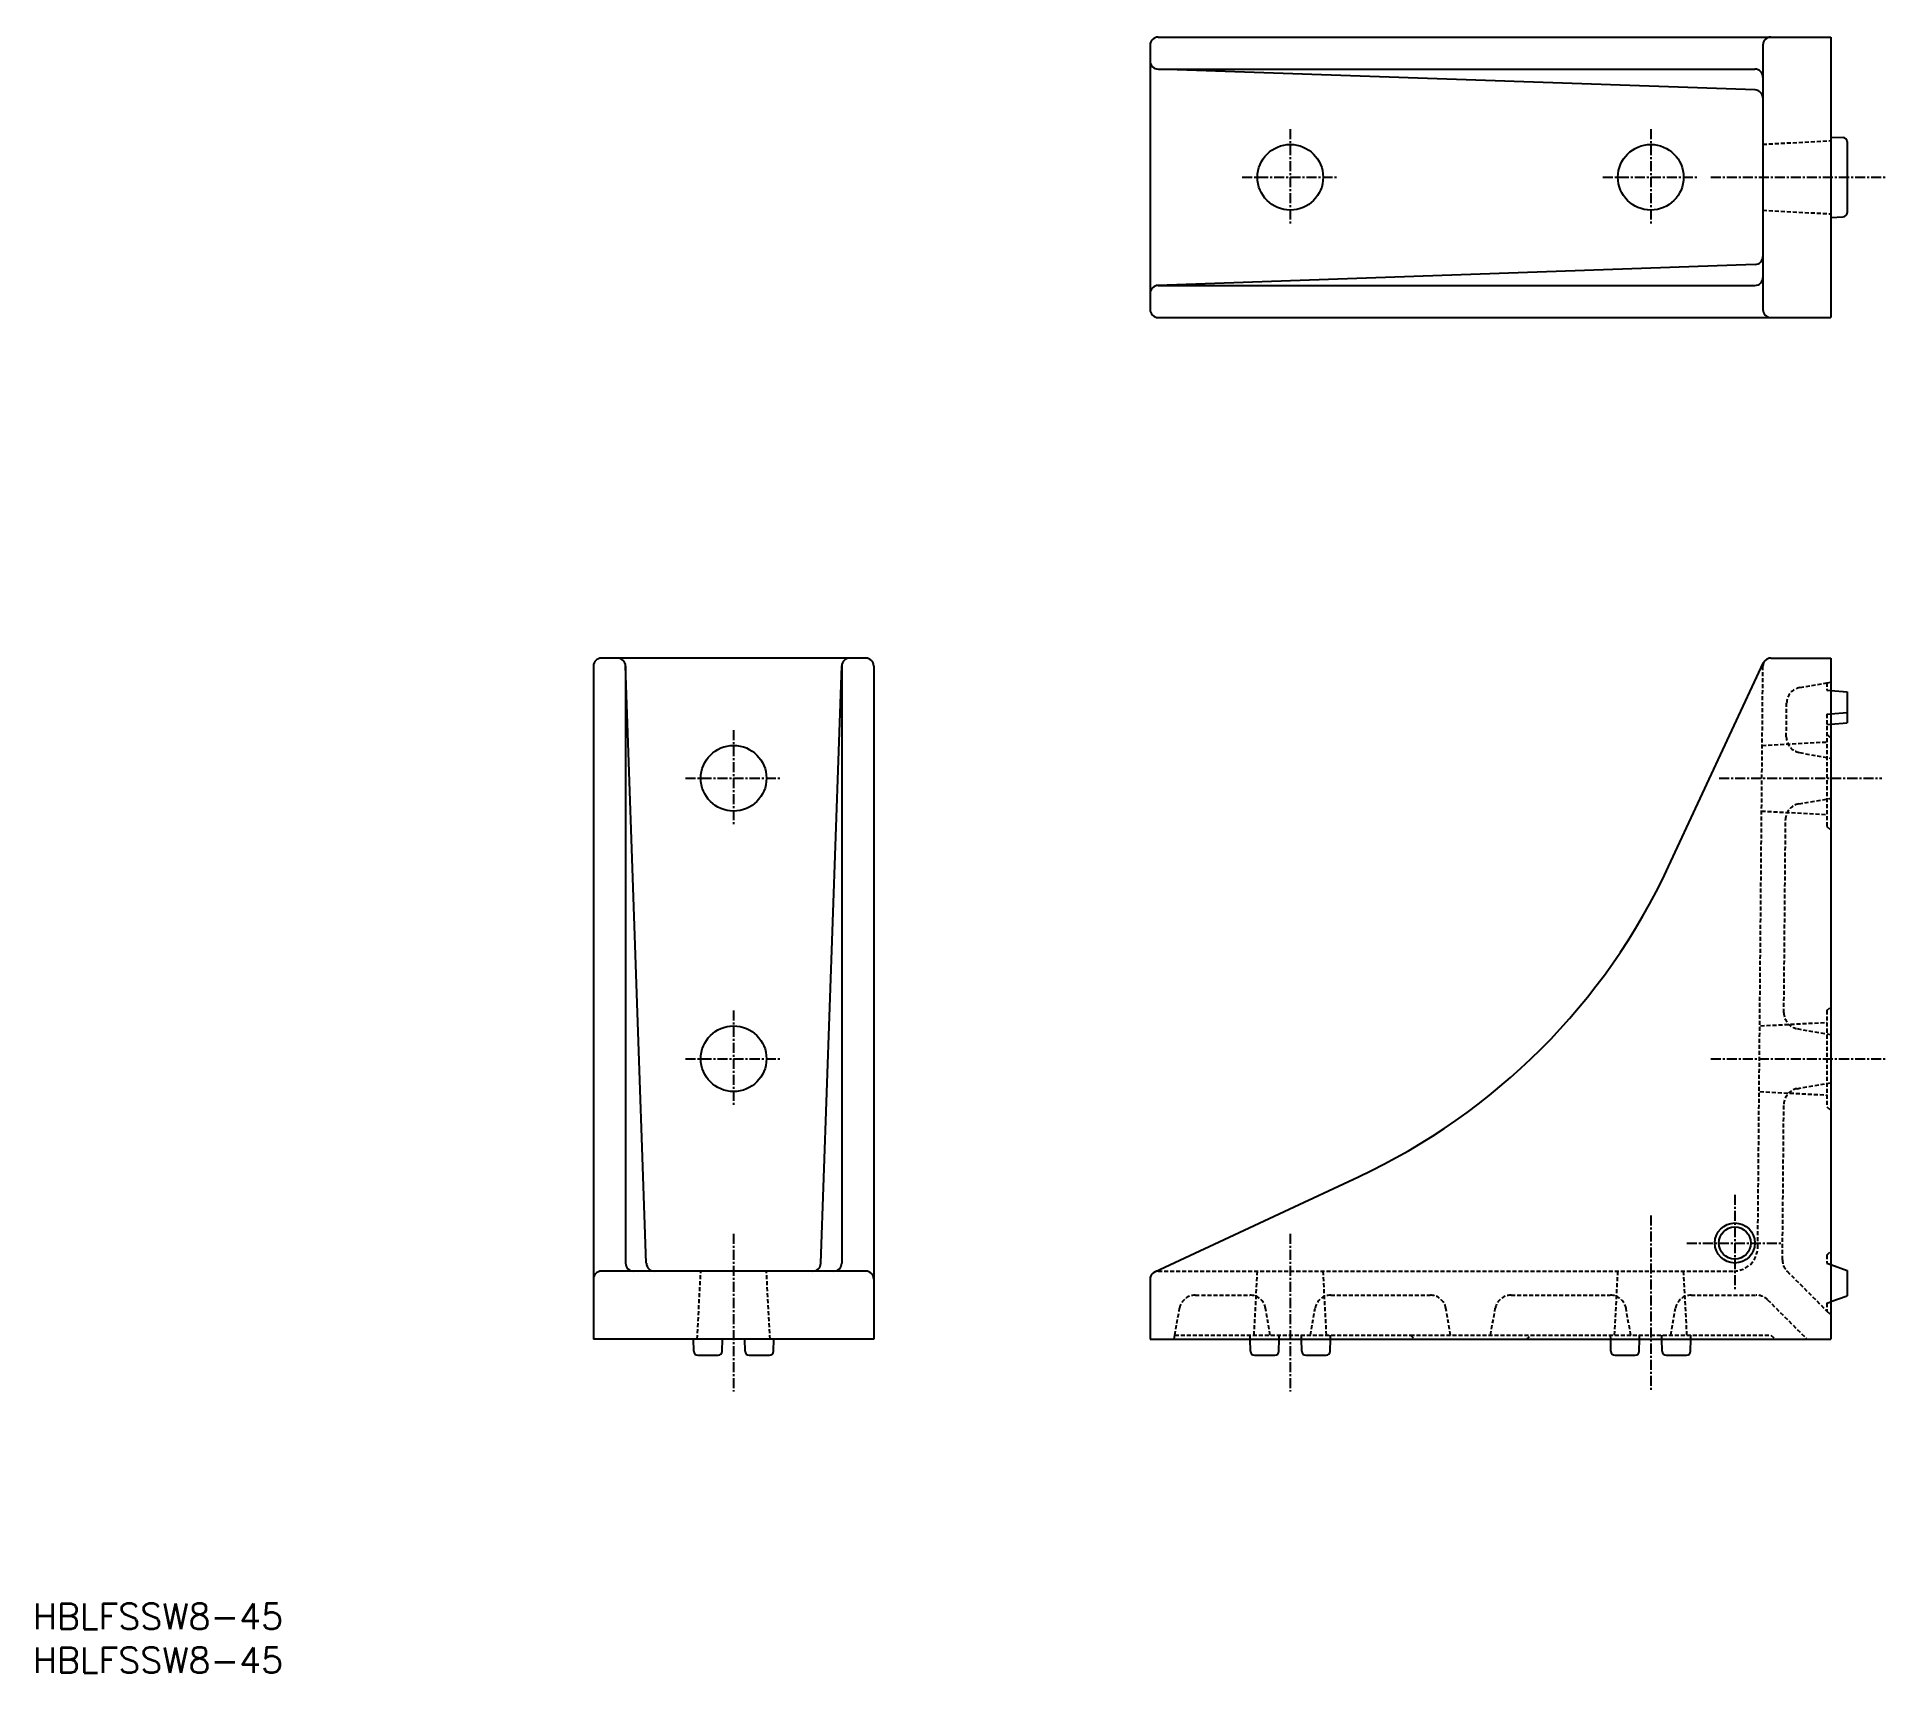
# Model space of a CAD drawing. Extents: x -55 to 176, y -29 to 176.
import ezdxf

# ---------------------------------------------------------------- set-up
doc = ezdxf.new("R2010")
doc.units = 0
doc.linetypes.add('CENTER', pattern=[2, 1.25, -0.25, 0.25, -0.25])
doc.linetypes.add('DASHED', pattern=[0.75, 0.5, -0.25])
doc.layers.get('0').update_dxf_attribs({"linetype": 'CONTINUOUS'})
doc.layers.add('CENTER', color=1, linetype='CENTER')
doc.styles.get("Standard").update_dxf_attribs({"font": 'txt.shx', "bigfont": 'bigfont.shx'})

msp = doc.modelspace()

# ---------------------------------------------------------------- linework, layer by layer
at = {"color": 7, "linetype": 'CONTINUOUS'}
for p, q in [((84.91, 175.6), (168.91, 175.6)), ((168.91, 175.6), (168.91, 140.6)), ((83.91, 174.6), (83.91, 141.6)), ((160.41, 174.6), (160.41, 141.6)), ((159.44, 169), (84.87, 171.6)), ((84.91, 171.6), (159.41, 171.6)), ((168.91, 163.1), (170.42, 163.05)), ((170.91, 162.55), (170.91, 153.66)), ((168.91, 153.1), (170.42, 153.16)), ((159.44, 147.21), (84.87, 144.6)), ((84.91, 144.6), (159.41, 144.6)), ((84.91, 140.6), (168.91, 140.6)), ((14.41, 97.1), (14.41, 13.1)), ((48.41, 98.1), (15.41, 98.1)), ((21.01, 22.57), (18.41, 97.14)), ((18.41, 97.1), (18.41, 22.6)), ((42.8, 22.57), (45.41, 97.14)), ((45.41, 97.1), (45.41, 22.6)), ((49.41, 97.1), (49.41, 13.1)), ((148.63, 72.07), (160.5, 97.53)), ((161.41, 98.1), (168.91, 98.1)), ((168.91, 98.1), (168.91, 13.1)), ((168.91, 94.06), (170.91, 93.89)), ((170.91, 93.89), (170.91, 90.03)), ((168.91, 91.15), (170.91, 91.32)), ((168.91, 89.86), (170.91, 90.03)), ((84.48, 21.51), (109.94, 33.38)), ((48.41, 21.6), (15.41, 21.6)), ((168.91, 22.42), (170.91, 21.69)), ((170.91, 21.69), (170.91, 18.51)), ((83.91, 20.6), (83.91, 13.1)), ((168.91, 17.79), (170.91, 18.51)), ((49.41, 13.1), (14.41, 13.1)), ((26.93, 11.6), (26.91, 13.1)), ((30.48, 11.6), (30.5, 13.1)), ((33.34, 11.6), (33.31, 13.1)), ((36.88, 11.6), (36.91, 13.1)), ((83.91, 13.1), (168.91, 13.1)), ((96.43, 11.6), (96.41, 13.1)), ((99.98, 11.6), (100, 13.1)), ((102.84, 11.6), (102.81, 13.1)), ((106.38, 11.6), (106.41, 13.1)), ((141.43, 11.6), (141.41, 13.1)), ((144.98, 11.6), (145, 13.1)), ((147.81, 13.1), (147.8, 13.6)), ((147.84, 11.6), (147.81, 13.1)), ((151.38, 11.6), (151.41, 13.1)), ((27.43, 11.1), (29.98, 11.1)), ((33.84, 11.1), (36.38, 11.1)), ((96.93, 11.1), (99.48, 11.1)), ((103.34, 11.1), (105.88, 11.1)), ((141.93, 11.1), (144.48, 11.1)), ((148.34, 11.1), (150.88, 11.1))]:
    msp.add_line(p, q, dxfattribs=at)
at = {"color": 3, "linetype": 'DASHED'}
for p, q in [((160.41, 162.22), (168.91, 162.67)), ((160.41, 153.98), (168.91, 153.54)), ((159.77, 24.58), (160.41, 97.11)), ((165.02, 94.42), (168.41, 95.02)), ((168.41, 95.02), (168.91, 95.1)), ((168.41, 95.02), (168.41, 94.1)), ((163.33, 88.28), (163.37, 92.47)), ((168.41, 94.1), (168.91, 94.06)), ((168.41, 91.1), (168.91, 91.15)), ((168.41, 91.1), (168.41, 77.1)), ((168.41, 89.82), (168.91, 89.86)), ((168.41, 88.6), (168.91, 88.1)), ((160.32, 87.2), (168.41, 87.63)), ((164.98, 86.3), (168.91, 85.6)), ((160.25, 79), (168.41, 78.58)), ((164.89, 79.9), (168.91, 80.6)), ((163.03, 53.84), (163.24, 77.94)), ((168.41, 77.1), (168.91, 76.6)), ((168.41, 54.1), (168.91, 54.6)), ((168.41, 54.1), (168.41, 42.1)), ((160.1, 52.2), (168.41, 52.64)), ((164.68, 51.85), (168.91, 51.1)), ((160.03, 44), (168.41, 43.57)), ((164.67, 44.36), (168.91, 45.1)), ((162.85, 23.01), (163.02, 42.4)), ((168.41, 42.1), (168.91, 41.6)), ((168.41, 23.6), (168.91, 24.1)), ((168.41, 23.6), (168.41, 22.6)), ((27.36, 13.1), (27.81, 21.6)), ((36.45, 13.1), (36.01, 21.6)), ((84.91, 21.6), (156.77, 21.6)), ((96.89, 13.6), (97.31, 21.6)), ((105.93, 13.6), (105.51, 21.6)), ((141.89, 13.6), (142.31, 21.6)), ((150.93, 13.6), (150.51, 21.6)), ((163.43, 21.58), (168.41, 16.6)), ((168.41, 22.6), (168.91, 22.42)), ((89.55, 18.6), (96.35, 18.6)), ((106.47, 18.6), (118.85, 18.6)), ((128.97, 18.6), (141.35, 18.6)), ((151.47, 18.6), (159.58, 18.6)), ((86.99, 13.6), (87.59, 16.95)), ((98.91, 13.6), (98.32, 16.95)), ((103.91, 13.6), (104.5, 16.95)), ((121.41, 13.6), (120.82, 16.95)), ((126.41, 13.6), (127, 16.95)), ((143.91, 13.6), (143.32, 16.95)), ((148.91, 13.6), (149.5, 16.95)), ((160.99, 18.02), (165.91, 13.1)), ((168.41, 17.6), (168.91, 17.79)), ((168.41, 17.6), (168.41, 16.6)), ((168.41, 16.6), (168.91, 16.1)), ((86.91, 13.1), (86.99, 13.6)), ((86.99, 13.6), (116.41, 13.6)), ((96.41, 13.1), (96.4, 13.6)), ((100, 13.1), (100.01, 13.6)), ((102.81, 13.1), (102.8, 13.6)), ((106.41, 13.1), (106.42, 13.6)), ((116.41, 13.6), (131.41, 13.6)), ((116.41, 13.6), (116.91, 13.1)), ((130.91, 13.1), (131.41, 13.6)), ((131.41, 13.6), (161.41, 13.6)), ((141.41, 13.1), (141.4, 13.6)), ((145, 13.1), (145.01, 13.6)), ((151.41, 13.1), (151.42, 13.6)), ((161.41, 13.6), (161.91, 13.1))]:
    msp.add_line(p, q, dxfattribs=at)
at = {"color": 7, "linetype": 'CONTINUOUS'}
for centre, radius in [((101.41, 158.1), 4.1), ((146.41, 158.1), 4.1), ((31.91, 83.1), 4.1), ((31.91, 48.1), 4.1), ((156.91, 25.1), 2)]:
    msp.add_circle(centre, radius, dxfattribs=at)
at = {"color": 3, "linetype": 'CONTINUOUS'}
msp.add_circle((156.91, 25.1), 2.5, dxfattribs=at)
at = {"color": 7, "linetype": 'CONTINUOUS'}
for centre, radius, start, end in [((84.91, 174.6), 1, 90, 180), ((161.41, 174.6), 1, 90, 180), ((84.91, 172.6), 1, 180, 270), ((159.41, 170.6), 1, 360, 90), ((159.41, 168), 1, 360, 88), ((170.41, 162.55), 0.5, 0, 88), ((170.41, 153.66), 0.5, 272, 0), ((159.41, 148.21), 1, 272, 360), ((159.41, 145.6), 1, 270, 0), ((84.91, 143.6), 1, 90, 180), ((84.91, 141.6), 1, 180, 270), ((161.41, 141.6), 1, 180, 270), ((15.41, 97.1), 1, 90, 180), ((17.41, 97.1), 1, 0, 90), ((46.41, 97.1), 1, 90, 180), ((48.41, 97.1), 1, 0, 90), ((161.41, 97.1), 1, 90, 179.5), ((76.13, 105.88), 80, 295, 335), ((15.41, 20.6), 1, 90, 180), ((19.41, 22.6), 1, 180, 270), ((22.01, 22.6), 1, 182, 270), ((41.8, 22.6), 1, 270, 358), ((44.41, 22.6), 1, 270, 0), ((48.41, 20.6), 1, 0, 90), ((84.91, 20.6), 1, 90, 180), ((27.43, 11.6), 0.5, 181, 270), ((29.98, 11.6), 0.5, 270, 359), ((33.84, 11.6), 0.5, 181, 270), ((36.38, 11.6), 0.5, 270, 359), ((96.93, 11.6), 0.5, 181, 270), ((99.48, 11.6), 0.5, 270, 359), ((103.34, 11.6), 0.5, 181, 270), ((105.88, 11.6), 0.5, 270, 359), ((141.93, 11.6), 0.5, 181, 270), ((144.48, 11.6), 0.5, 270, 359), ((148.34, 11.6), 0.5, 181, 270), ((150.88, 11.6), 0.5, 270, 359)]:
    msp.add_arc(centre, radius, start, end, dxfattribs=at)
at = {"color": 3, "linetype": 'DASHED'}
for centre, radius, start, end in [((165.37, 92.45), 2, 100, 179.5), ((165.33, 88.27), 2, 179.5, 260), ((165.24, 77.93), 2, 100, 179.5), ((165.03, 53.82), 2, 179.5, 260), ((165.02, 42.39), 2, 100, 179.5), ((156.77, 24.6), 3, 270, 359.5), ((164.85, 22.99), 2, 179.5, 225), ((89.55, 16.6), 2, 90, 170), ((96.35, 16.6), 2, 10, 90), ((106.47, 16.6), 2, 90, 170), ((118.85, 16.6), 2, 10, 90), ((128.97, 16.6), 2, 90, 170), ((141.35, 16.6), 2, 10, 90), ((151.47, 16.6), 2, 90, 170), ((159.58, 16.6), 2, 45, 90)]:
    msp.add_arc(centre, radius, start, end, dxfattribs=at)
at = {"layer": 'CENTER', "color": 1, "linetype": 'CENTER'}
for p, q in [((101.41, 164.1), (101.41, 152.1)), ((146.41, 164.1), (146.41, 152.1)), ((95.41, 158.1), (107.41, 158.1)), ((140.41, 158.1), (152.41, 158.1)), ((153.91, 158.1), (175.9, 158.1)), ((31.91, 89.1), (31.91, 77.1)), ((25.91, 83.1), (37.91, 83.1)), ((154.95, 83.1), (175.27, 83.1)), ((31.91, 54.1), (31.91, 42.1)), ((25.91, 48.1), (37.91, 48.1)), ((153.91, 48.1), (175.9, 48.1)), ((156.91, 31.1), (156.91, 19.1)), ((146.41, 28.54), (146.41, 6.76)), ((31.91, 26.24), (31.91, 6.55)), ((101.41, 26.24), (101.41, 6.55)), ((150.91, 25.1), (162.91, 25.1))]:
    msp.add_line(p, q, dxfattribs=at)

# ---------------------------------------------------------------- texts
at = {"color": 7, "linetype": 'CONTINUOUS'}
for p in [(-55.61, -23.1), (-55.61, -28.56)]:
    msp.add_text('HBLFSSW8-45', height=3.2, dxfattribs=at).set_placement(p)

doc.saveas('drawing.dxf')
